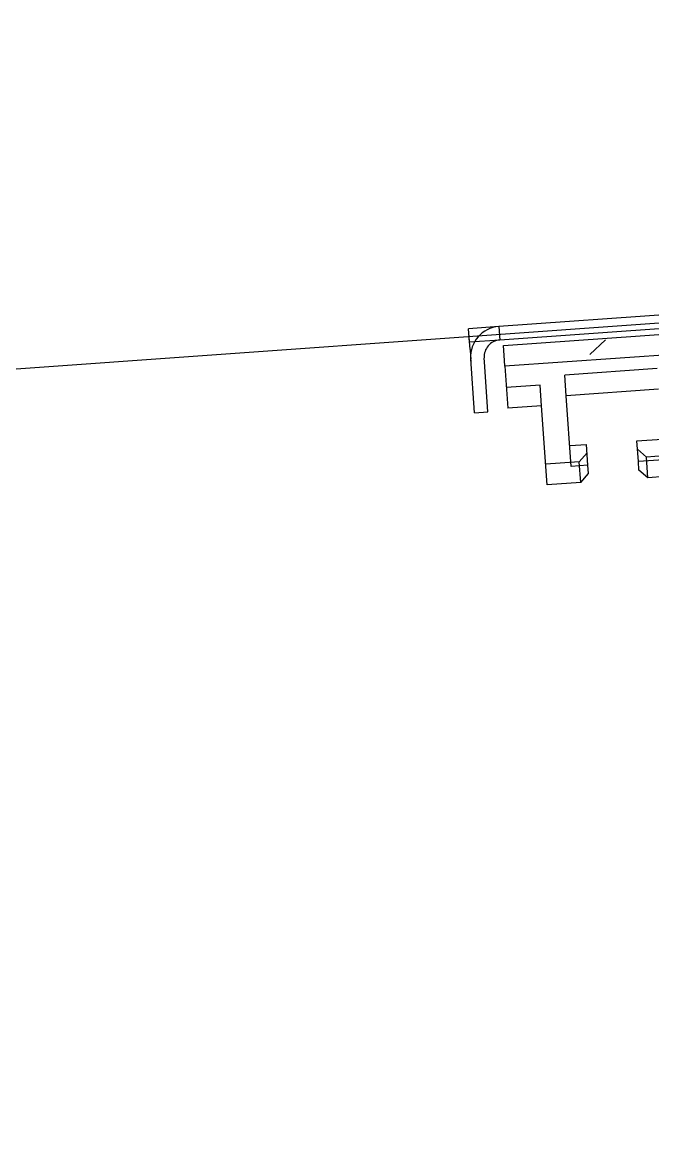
# Model space of a CAD drawing. Extents: x 39751 to 116307, y -36149 to -14965.
# Drawn here: x 44301.7 to 44339.1, y -31437.5 to -31370.5 of the extents above; entities that cross this region are included whole.
import ezdxf

# ---------------------------------------------------------------- set-up
doc = ezdxf.new("R2010")
doc.units = 0
doc.header["$LTSCALE"] = 1500
doc.linetypes.add('PHANTOM', pattern=[0.95, 0.76, -0.05, 0.02, -0.05, 0.02, -0.05])
doc.layers.add('6', color=6, linetype='PHANTOM')
doc.layers.add('confinea', color=3, linetype='Continuous')
doc.layers.add('AM_0', color=7, linetype='Continuous', lineweight=30)
doc.styles.get("Standard").update_dxf_attribs({"font": 'gbenor.shx', "width": 0.9, "bigfont": 'gbcbig.shx'})
doc.dimstyles.get("Standard").update_dxf_attribs({"dimtxt": 3.5, "dimasz": 3, "dimexe": 1, "dimexo": 0, "dimgap": 1, "dimtad": 1, "dimdec": 0, "dimdsep": 46, "dimtxsty": 'Standard', "dimblk": 'CLOSED', "dimcen": 0, "dimadec": 0, "dimazin": 2, "dimtfac": 1, "dimtdec": 0, "dimtofl": 0, "dimtmove": 2, "dimatfit": 3, "dimldrblk": 'NONE', "dimfxl": 0.18, "dimtolj": 1, "dimtzin": 0, "dimarcsym": 0})

# ---------------------------------------------------------------- blocks, each defined once
blk = doc.blocks.new('A$C7BE91E2F')
at = {"layer": '6'}
for p, q in [((794.73, 222.3), (21.188, 141.018)), ((794.813, 221.504), (21.272, 140.222)), ((21.508, 139.895), (147.812, 153.167)), ((147.941, 151.945), (21.636, 138.673))]:
    blk.add_line(p, q, dxfattribs=at)
at = {"layer": '6', "ltscale": 0.045}
for p, q in [((21.188, 141.018), (19.398, 140.83)), ((21.188, 141.018), (19.398, 140.83)), ((21.272, 140.222), (19.482, 140.034)), ((21.272, 140.222), (19.482, 140.034))]:
    blk.add_line(p, q, dxfattribs=at)
at = {"layer": '6', "ltscale": 0.030673}
blk.add_line((19.527, 139.609), (19.398, 140.83), dxfattribs=at)
at = {"layer": '6', "ltscale": 0.019995}
for p, q in [((19.482, 140.034), (19.398, 140.83)), ((21.188, 141.018), (21.272, 140.222)), ((21.188, 141.018), (21.272, 140.222))]:
    blk.add_line(p, q, dxfattribs=at)
at = {"layer": '6', "ltscale": 0.031822}
blk.add_line((26.649, 139.552), (27.548, 140.453), dxfattribs=at)
at = {"layer": '6', "ltscale": 0.020019}
blk.add_line((19.527, 139.609), (19.61, 138.813), dxfattribs=at)
at = {"layer": '6', "ltscale": 0.021946}
blk.add_line((21.599, 139.022), (21.508, 139.895), dxfattribs=at)
at = {"layer": '6', "ltscale": 0.080003}
blk.add_line((19.921, 135.857), (19.586, 139.04), dxfattribs=at)
at = {"layer": '6', "ltscale": 0.005695}
blk.add_line((20.406, 138.896), (20.382, 139.123), dxfattribs=at)
at = {"layer": '6', "ltscale": 0.074308}
blk.add_line((20.716, 135.94), (20.406, 138.896), dxfattribs=at)
at = {"layer": '6', "ltscale": 0.008764}
blk.add_line((21.636, 138.673), (21.599, 139.022), dxfattribs=at)
at = {"layer": '6', "ltscale": 0.137501}
blk.add_line((30.667, 138.846), (25.197, 138.271), dxfattribs=at)
at = {"layer": '6', "ltscale": 0.062574}
blk.add_line((21.636, 138.673), (21.897, 136.184), dxfattribs=at)
at = {"layer": '6', "ltscale": 0.030759}
blk.add_line((25.326, 137.048), (25.197, 138.271), dxfattribs=at)
at = {"layer": '6', "ltscale": 0.050001}
for p, q in [((23.758, 137.618), (21.769, 137.409)), ((23.887, 136.393), (21.897, 136.184)), ((26.238, 133.152), (24.249, 132.943)), ((26.367, 131.922), (24.378, 131.713))]:
    blk.add_line(p, q, dxfattribs=at)
at = {"layer": '6', "ltscale": 0.030784}
blk.add_line((23.887, 136.393), (23.758, 137.618), dxfattribs=at)
at = {"layer": '6', "ltscale": 0.1375}
blk.add_line((30.796, 137.623), (25.326, 137.048), dxfattribs=at)
at = {"layer": '6', "ltscale": 0.105129}
blk.add_line((25.765, 132.866), (25.326, 137.048), dxfattribs=at)
at = {"layer": '6', "ltscale": 0.117649}
blk.add_line((24.378, 131.713), (23.887, 136.393), dxfattribs=at)
at = {"layer": '6', "ltscale": 0.020001}
blk.add_line((19.921, 135.857), (20.716, 135.94), dxfattribs=at)
at = {"layer": '6', "ltscale": 0.025}
for p, q in [((25.636, 134.095), (26.631, 134.199)), ((31.211, 133.675), (30.216, 133.57)), ((31.34, 132.445), (30.345, 132.34))]:
    blk.add_line(p, q, dxfattribs=at)
at = {"layer": '6', "ltscale": 0.030894}
for p, q in [((26.76, 132.97), (26.631, 134.199)), ((29.744, 133.284), (29.614, 134.513))]:
    blk.add_line(p, q, dxfattribs=at)
at = {"layer": '6', "ltscale": 0.037499}
for p, q in [((29.614, 134.513), (31.106, 134.669)), ((31.235, 133.44), (29.744, 133.284))]:
    blk.add_line(p, q, dxfattribs=at)
at = {"layer": '6', "ltscale": 0.017679}
blk.add_line((26.683, 133.702), (26.238, 133.152), dxfattribs=at)
at = {"layer": '6', "ltscale": 0.017678}
blk.add_line((30.216, 133.57), (29.667, 134.015), dxfattribs=at)
at = {"layer": '6', "ltscale": 0.030925}
blk.add_line((30.345, 132.34), (30.216, 133.57), dxfattribs=at)
at = {"layer": '6', "ltscale": 0.025001}
blk.add_line((26.76, 132.97), (25.765, 132.866), dxfattribs=at)
at = {"layer": '6', "ltscale": 0.030931}
blk.add_line((26.367, 131.922), (26.238, 133.152), dxfattribs=at)
at = {"layer": '6', "ltscale": 0.01252}
for p, q in [((26.812, 132.472), (26.76, 132.97)), ((29.796, 132.786), (29.744, 133.284))]:
    blk.add_line(p, q, dxfattribs=at)
at = {"layer": '6', "ltscale": 0.017687}
blk.add_line((30.345, 132.34), (29.796, 132.786), dxfattribs=at)
at = {"layer": '6', "ltscale": 0.017692}
blk.add_line((26.367, 131.922), (26.812, 132.472), dxfattribs=at)
at = {"layer": '6'}
for radius, start, end in [(1.8, 95.99851, 185.62461), (1, 95.99851, 185.99851), (1.8, 185.62461, 185.99851)]:
    blk.add_arc((21.377, 139.228), radius, start, end, dxfattribs=at)

msp = doc.modelspace()

# ---------------------------------------------------------------- linework, layer by layer
at = {"layer": 'AM_0'}
msp.add_line((43618.209, -31439.71), (45255.672, -31323.018), dxfattribs=at)

# ---------------------------------------------------------------- block references
at = {"rotation": 358.0568805261723}
msp.add_blockref('A$C7BE91E2F', (44304.046, -31528.744), dxfattribs=at)

# ---------------------------------------------------------------- leaders
at = {"layer": 'confinea', "annotation_type": 0, "has_hookline": 1, "hookline_direction": 0, "text_width": 4073.824}
for points in [[(44056.292, -31787.932), (44606.903, -29723.14), (45050.452, -29723.14)], [(44224.534, -32690.323), (44775.146, -30284.307), (45218.694, -30288.394)]]:
    msp.add_leader(points, dimstyle='Standard', override={"dimscale": 50, "dimgap": 1, "dimtad": 0, "dimldrblk": 'DotBlank', "dimarcsym": 1}, dxfattribs=at)

doc.saveas('drawing.dxf')
